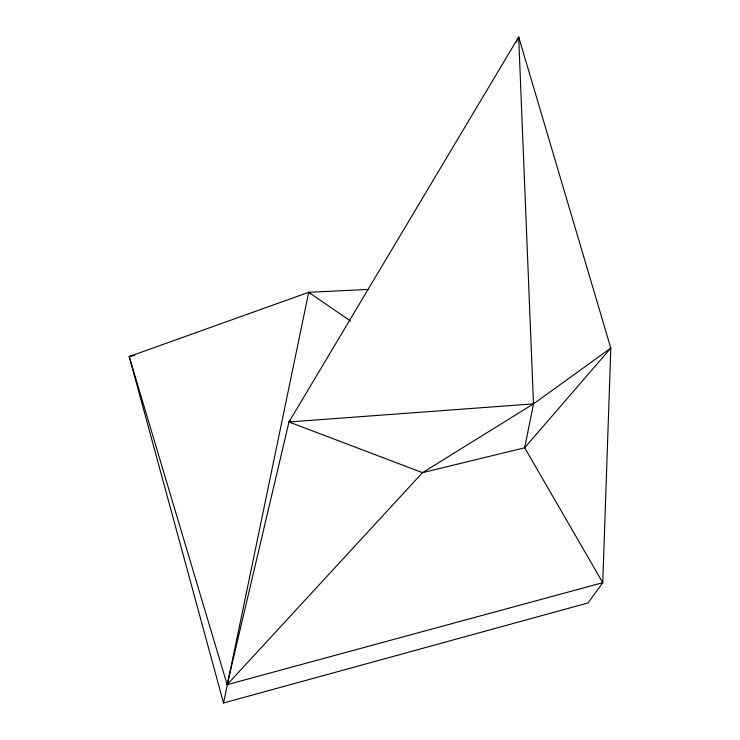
<?xml version="1.0" encoding="UTF-8"?>
<svg xmlns="http://www.w3.org/2000/svg" width="740" height="740" viewBox="0 0 740 740"><rect width="100%" height="100%" fill="white"/><g stroke="black" fill="none" stroke-linecap="round" stroke-linejoin="round"><path stroke-width="1.11" d="M516.206 42.208L518.685 37L533.494 403.864L524.66 447.774L602.767 582.667L227.152 684.667L288.979 421.967L518.685 37L610.805 348.115L602.767 582.667L588.032 602.943L223.526 703L308.71 292.291L368.511 289.423M350.455 320.993L308.71 292.291L129.195 356.55L227.152 684.667L228.512 681.485M227.152 684.667L422.503 472.666L533.494 403.864L610.805 348.115L524.66 447.774L422.503 472.666L288.979 421.967L290.617 420.366M134.828 355.348L129.195 356.55L223.526 703M288.979 421.967L533.494 403.864M308.71 292.291L310.356 293.91"/></g></svg>
